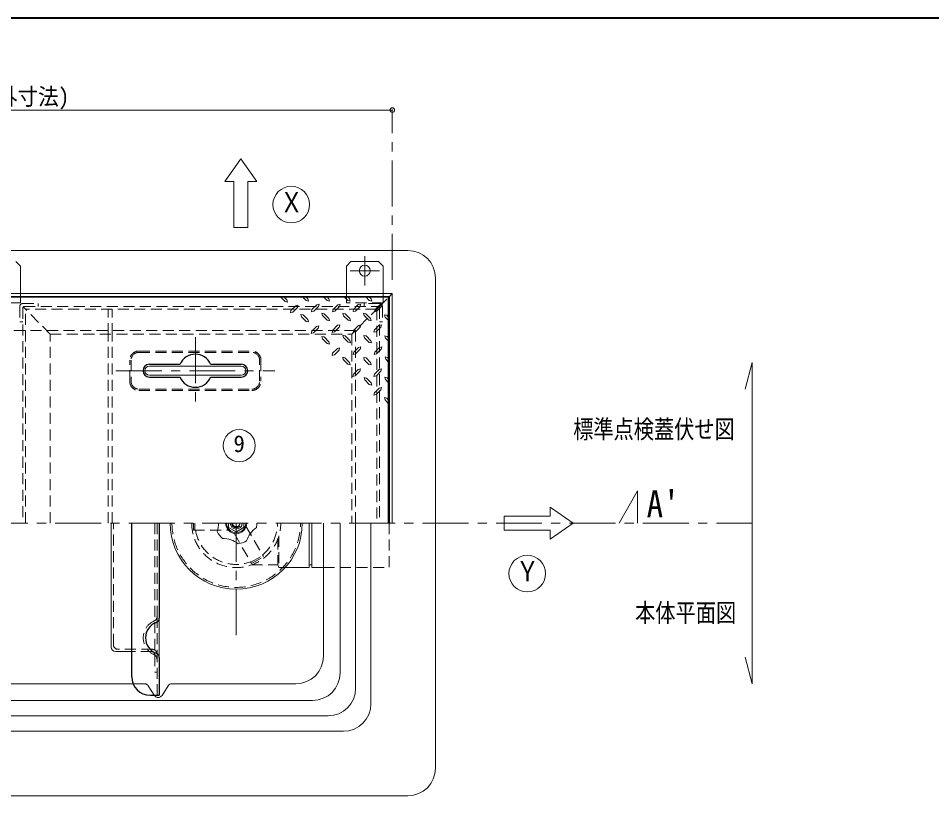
# Model space of a CAD drawing. Units: millimetres at full size, sheet at 1:10; details may follow other scales. Extents: x -2123 to 1927, y -1396 to 1414.
# Drawn here: x -1133 to -139, y 567 to 1414 of the extents above; entities that cross this region are included whole.
import ezdxf
from ezdxf.enums import TextEntityAlignment as Align

# ---------------------------------------------------------------- set-up
doc = ezdxf.new("R2010")
doc.units = ezdxf.units.MM
doc.header["$LTSCALE"] = 10
doc.header["$PDMODE"] = 32
doc.header["$PDSIZE"] = 5
doc.linetypes.add('CHAIN1', pattern=[8, 5, -1, 1, -1])
doc.linetypes.add('DASHED1', pattern=[1.8, 1.2, -0.6])
doc.layers.add('0-0_ﾚｲﾔ1', color=4, linetype='Continuous', lineweight=9)
doc.styles.add('ＭＳ ゴシック', font='')
doc.styles.get('ＭＳ ゴシック').set_extended_font_data('MS Gothic')

msp = doc.modelspace()

# ---------------------------------------------------------------- linework, layer by layer
at = {"layer": '0-0_ﾚｲﾔ1', "color": 1, "lineweight": 40}
msp.add_line((1926.99, 1414.13), (-2123.01, 1414.13), dxfattribs=at)
at = {"layer": '0-0_ﾚｲﾔ1'}
for p, q in [((-1576.01, 1314.13), (-726.01, 1314.13)), ((-709.01, 1161.13), (-1593.01, 1161.13)), ((-1131.01, 1144.13), (-1136.01, 1149.13)), ((-1131.01, 1144.13), (-1131.01, 1114.13)), ((-771.01, 1149.13), (-776.01, 1144.13)), ((-776.01, 1144.13), (-776.01, 1114.13)), ((-771.01, 1149.13), (-741.01, 1149.13)), ((-736.01, 1144.13), (-741.01, 1149.13)), ((-736.01, 1144.13), (-736.01, 1114.13)), ((-679.01, 864.13), (-679.01, 1131.13)), ((-847.57, 1110.13), (-842.71, 1105.39)), ((-823.43, 1110.13), (-819.81, 1106.51)), ((-817.24, 1105.87), (-819.81, 1106.51)), ((-819.73, 1110.13), (-817.96, 1108.36)), ((-817.96, 1108.36), (-817.24, 1105.87)), ((-800.53, 1110.13), (-796.91, 1106.51)), ((-794.34, 1105.79), (-796.91, 1106.51)), ((-796.75, 1110.13), (-794.98, 1108.36)), ((-794.98, 1108.36), (-794.34, 1105.79)), ((-777.89, 1110.13), (-774.49, 1106.6)), ((-771.92, 1105.95), (-774.49, 1106.6)), ((-774.25, 1110.13), (-772.56, 1108.44)), ((-772.56, 1108.44), (-771.92, 1105.95)), ((-754.64, 1110.13), (-751.03, 1106.51)), ((-748.46, 1105.79), (-751.03, 1106.51)), ((-750.95, 1110.13), (-749.18, 1108.36)), ((-749.18, 1108.36), (-748.46, 1105.79)), ((-729.01, 1111.13), (-730.01, 1110.13)), ((-836.37, 1095.75), (-837.01, 1093.26)), ((-834.44, 1093.9), (-829.37, 1098.96)), ((-813.46, 1096.95), (-814.11, 1094.46)), ((-811.54, 1095.1), (-814.11, 1094.46)), ((-811.54, 1095.1), (-806.47, 1100.17)), ((-790.56, 1096.87), (-791.21, 1094.38)), ((-788.63, 1095.02), (-791.21, 1094.38)), ((-788.63, 1095.02), (-783.57, 1100.09)), ((-768.14, 1097.03), (-768.79, 1094.54)), ((-766.21, 1095.18), (-768.79, 1094.54)), ((-766.21, 1095.18), (-761.15, 1100.25)), ((-744.68, 1096.87), (-745.32, 1094.38)), ((-742.75, 1095.02), (-745.32, 1094.38)), ((-742.75, 1095.02), (-737.69, 1100.09)), ((-834.44, 1093.9), (-837.01, 1093.26)), ((-824.87, 1089), (-825.52, 1091.57)), ((-823.03, 1090.93), (-825.52, 1091.57)), ((-824.87, 1089), (-819.81, 1083.93)), ((-823.03, 1090.93), (-817.96, 1085.78)), ((-817.96, 1085.78), (-817.24, 1083.29)), ((-801.97, 1090.2), (-802.62, 1092.77)), ((-800.12, 1092.13), (-802.62, 1092.77)), ((-801.97, 1090.2), (-796.91, 1085.14)), ((-800.12, 1092.13), (-795.06, 1086.99)), ((-794.34, 1084.5), (-796.91, 1085.14)), ((-795.06, 1086.99), (-794.34, 1084.5)), ((-779.07, 1090.12), (-779.71, 1092.69)), ((-777.22, 1092.05), (-779.71, 1092.69)), ((-779.07, 1090.12), (-774.01, 1085.06)), ((-777.22, 1092.05), (-772.16, 1086.91)), ((-771.44, 1084.42), (-774.01, 1085.06)), ((-772.16, 1086.91), (-771.44, 1084.42)), ((-756.65, 1090.28), (-757.29, 1092.85)), ((-754.8, 1092.21), (-757.29, 1092.85)), ((-756.65, 1090.28), (-751.59, 1085.22)), ((-754.8, 1092.21), (-749.74, 1087.07)), ((-749.02, 1084.58), (-751.59, 1085.22)), ((-749.74, 1087.07), (-749.02, 1084.58)), ((-732.06, 1090.52), (-734.63, 1091.17)), ((-733.91, 1088.6), (-734.63, 1091.17)), ((-733.91, 1088.6), (-730.01, 1084.7)), ((-732.06, 1090.52), (-730.01, 1088.18)), ((-817.24, 1083.29), (-819.81, 1083.93)), ((-811.78, 1071.4), (-806.71, 1076.46)), ((-790.8, 1074.45), (-791.45, 1071.96)), ((-788.87, 1072.6), (-783.81, 1077.67)), ((-765.97, 1072.52), (-760.91, 1077.59)), ((-745.48, 1074.53), (-746.12, 1072.04)), ((-743.55, 1072.68), (-738.49, 1077.75)), ((-813.71, 1073.25), (-814.35, 1070.76)), ((-811.78, 1071.4), (-814.35, 1070.76)), ((-802.13, 1064.97), (-802.78, 1067.54)), ((-800.29, 1066.9), (-802.78, 1067.54)), ((-802.13, 1064.97), (-797.07, 1059.91)), ((-800.29, 1066.9), (-795.22, 1061.76)), ((-788.87, 1072.6), (-791.45, 1071.96)), ((-779.23, 1066.18), (-779.87, 1068.75)), ((-777.38, 1068.1), (-779.87, 1068.75)), ((-779.23, 1066.18), (-774.17, 1061.11)), ((-777.38, 1068.1), (-772.32, 1062.96)), ((-767.9, 1074.37), (-768.54, 1071.88)), ((-765.97, 1072.52), (-768.54, 1071.88)), ((-756.33, 1066.1), (-756.97, 1068.67)), ((-754.48, 1068.02), (-756.97, 1068.67)), ((-756.33, 1066.1), (-751.27, 1061.03)), ((-754.48, 1068.02), (-749.42, 1062.88)), ((-743.55, 1072.68), (-746.12, 1072.04)), ((-731.58, 1067.54), (-734.15, 1068.18)), ((-733.43, 1065.61), (-734.15, 1068.18)), ((-733.43, 1065.61), (-730.01, 1062.2)), ((-731.58, 1067.54), (-730.01, 1065.97)), ((-794.5, 1059.26), (-797.07, 1059.91)), ((-795.22, 1061.76), (-794.5, 1059.26)), ((-771.6, 1060.47), (-774.17, 1061.11)), ((-772.32, 1062.96), (-771.6, 1060.47)), ((-748.7, 1060.39), (-751.27, 1061.03)), ((-749.42, 1062.88), (-748.7, 1060.39)), ((-790.96, 1049.22), (-791.61, 1046.73)), ((-789.04, 1047.37), (-791.61, 1046.73)), ((-789.04, 1047.37), (-783.97, 1052.43)), ((-779.39, 1042.23), (-780.04, 1044.8)), ((-777.54, 1044.16), (-780.04, 1044.8)), ((-768.06, 1050.43), (-768.71, 1047.93)), ((-766.13, 1048.58), (-768.71, 1047.93)), ((-766.13, 1048.58), (-761.07, 1053.64)), ((-756.49, 1042.15), (-757.13, 1044.72)), ((-754.64, 1044.08), (-757.13, 1044.72)), ((-745.16, 1050.35), (-745.8, 1047.85)), ((-743.23, 1048.5), (-745.8, 1047.85)), ((-743.23, 1048.5), (-738.17, 1053.56)), ((-731.26, 1044.72), (-733.83, 1045.36)), ((-733.19, 1042.79), (-733.83, 1045.36)), ((-731.26, 1044.72), (-730.01, 1043.47)), ((-779.39, 1042.23), (-774.33, 1037.17)), ((-777.54, 1044.16), (-772.48, 1039.01)), ((-771.76, 1036.52), (-774.33, 1037.17)), ((-772.48, 1039.01), (-771.76, 1036.52)), ((-756.49, 1042.15), (-751.43, 1037.09)), ((-754.64, 1044.08), (-749.58, 1038.93)), ((-748.86, 1036.44), (-751.43, 1037.09)), ((-749.58, 1038.93), (-748.86, 1036.44)), ((-733.19, 1042.79), (-730.01, 1039.62)), ((-768.22, 1026.48), (-768.87, 1023.99)), ((-766.29, 1024.63), (-761.23, 1029.69)), ((-745.32, 1026.4), (-745.96, 1023.91)), ((-743.39, 1024.55), (-738.33, 1029.61)), ((-766.29, 1024.63), (-768.87, 1023.99)), ((-754.24, 1022.14), (-756.81, 1022.78)), ((-756.09, 1020.21), (-756.81, 1022.78)), ((-756.09, 1020.21), (-751.03, 1015.23)), ((-754.24, 1022.14), (-749.18, 1017.08)), ((-748.46, 1014.51), (-751.03, 1015.23)), ((-749.18, 1017.08), (-748.46, 1014.51)), ((-743.39, 1024.55), (-745.96, 1023.91)), ((-731.66, 1022.46), (-734.23, 1023.1)), ((-733.51, 1020.53), (-734.23, 1023.1)), ((-733.51, 1020.53), (-730.01, 1016.9)), ((-731.66, 1022.46), (-730.01, 1020.81)), ((-745.4, 1005.99), (-746.04, 1003.42)), ((-745.4, 1005.99), (-740.34, 1011.05)), ((-743.47, 1004.14), (-738.49, 1009.2)), ((-743.47, 1004.14), (-746.04, 1003.42)), ((-732.06, 1000.2), (-734.63, 1000.85)), ((-733.91, 998.27), (-734.63, 1000.85)), ((-733.91, 998.27), (-730.01, 994.22)), ((-732.06, 1000.2), (-730.01, 998.15)), ((-1032.26, 729.13), (-1032.26, 864.13)), ((-816.51, 864.13), (-816.51, 815.63)), ((-813.51, 864.13), (-813.51, 815.63)), ((-782.8, 700.92), (-782.8, 864.13)), ((-749.22, 667.34), (-749.22, 864.13)), ((-816.51, 818.63), (-813.51, 818.63)), ((-816.51, 815.63), (-842.8, 815.63)), ((-813.51, 815.63), (-801.01, 815.63)), ((-979.76, 717.77), (-979.76, 760.49)), ((-1027.26, 724.13), (-1009.76, 724.13)), ((-812.8, 670.92), (-1489.22, 670.92)), ((-779.22, 637.34), (-1522.8, 637.34))]:
    msp.add_line(p, q, dxfattribs=at)
at = {"layer": '0-0_ﾚｲﾔ1', "linetype": 'CHAIN1'}
for p, q in [((-726.01, 1129.13), (-726.01, 1314.13)), ((-756.01, 1155.13), (-756.01, 1123.13)), ((-772.01, 1139.13), (-740.01, 1139.13)), ((-940.51, 1066.63), (-940.51, 993.63)), ((-1027.01, 1030.13), (-854.01, 1030.13)), ((-1973.01, 864.13), (-334.01, 864.13)), ((-896.01, 742.13), (-896.01, 864.13))]:
    msp.add_line(p, q, dxfattribs=at)
at = {"layer": '0-0_ﾚｲﾔ1', "color": 7, "lineweight": 18}
for p, q in [((-891.01, 1261.13), (-908.51, 1236.13)), ((-891.01, 1261.13), (-873.51, 1236.13)), ((-883.51, 1186.13), (-883.51, 1236.13)), ((-873.51, 1236.13), (-883.51, 1236.13)), ((-883.51, 1186.13), (-898.51, 1186.13)), ((-726.01, 1114.13), (-1576.01, 1114.13)), ((-729.01, 1111.13), (-1573.01, 1111.13)), ((-729.01, 1111.13), (-726.01, 1114.13)), ((-729.01, 1111.13), (-729.01, 864.13)), ((-726.01, 1114.13), (-726.01, 864.13)), ((-990.51, 1035.13), (-890.51, 1035.13)), ((-334.01, 1039.13), (-341.78, 1010.15)), ((-334.01, 1039.13), (-334.01, 689.13)), ((-990.51, 1025.13), (-890.51, 1025.13)), ((-529.01, 864.13), (-554.01, 881.63)), ((-604.01, 856.63), (-604.01, 871.63)), ((-801.01, 719.13), (-801.01, 864.13)), ((-679.01, 597.13), (-679.01, 864.13)), ((-604.01, 856.63), (-554.01, 856.63)), ((-529.01, 864.13), (-554.01, 846.63)), ((-554.01, 846.63), (-554.01, 856.63)), ((-334.01, 689.13), (-341.78, 718.11)), ((-1293.72, 689.13), (-1008.3, 689.13)), ((-970.24, 686.8), (-976.79, 676.46)), ((-966.01, 689.13), (-831.01, 689.13)), ((-985.35, 676.63), (-985.24, 676.46)), ((-1593.01, 567.13), (-709.01, 567.13))]:
    msp.add_line(p, q, dxfattribs=at)
at = {"layer": '0-0_ﾚｲﾔ1', "color": 5, "lineweight": 25}
for p, q in [((-730.01, 1110.13), (-1572.01, 1110.13)), ((-730.01, 864.13), (-730.01, 1110.13)), ((-990.51, 1037.13), (-957.1, 1037.13)), ((-923.93, 1037.13), (-890.51, 1037.13)), ((-990.51, 1023.13), (-957.1, 1023.13)), ((-923.93, 1023.13), (-890.51, 1023.13)), ((-1009.76, 696.63), (-1009.76, 864.13)), ((-979.76, 864.13), (-979.76, 760.49)), ((-979.76, 717.77), (-979.76, 676.63)), ((-989.76, 676.63), (-979.76, 676.63))]:
    msp.add_line(p, q, dxfattribs=at)
at = {"layer": '0-0_ﾚｲﾔ1', "linetype": 'DASHED1'}
for p, q in [((-1131.01, 1114.13), (-1131.01, 1104.13)), ((-776.01, 1114.13), (-776.01, 1104.13)), ((-740.48, 1099.66), (-730.01, 1110.13)), ((-736.01, 1114.13), (-736.01, 1104.13)), ((-1131.01, 1104.13), (-1171.01, 1104.13)), ((-1131.71, 1100.13), (-1131.71, 1083.33)), ((-1128.51, 1103.33), (-1111.71, 1103.33)), ((-743.01, 1097.13), (-1125.51, 1097.13)), ((-1125.51, 864.13), (-1125.51, 1097.13)), ((-1111.71, 1103.33), (-1111.71, 1100.13)), ((-1035.51, 1070.13), (-1035.51, 1097.13)), ((-1031.01, 1070.13), (-1031.01, 1097.13)), ((-736.01, 1104.13), (-776.01, 1104.13)), ((-756.81, 1103.33), (-756.81, 1100.13)), ((-740.01, 1103.33), (-756.81, 1103.33)), ((-743.01, 1097.13), (-743.01, 864.13)), ((-736.81, 1100.13), (-736.81, 1083.33)), ((-1128.51, 1083.33), (-1131.71, 1083.33)), ((-740.01, 1083.33), (-736.81, 1083.33)), ((-766.01, 1074.13), (-1536.01, 1074.13)), ((-766.01, 864.13), (-766.01, 1074.13)), ((-1029.76, 731.63), (-1029.76, 864.13)), ((-984.76, 864.13), (-984.76, 701.63)), ((-942.51, 856.63), (-942.51, 864.13)), ((-942.51, 856.63), (-904.26, 856.63)), ((-941.01, 856.63), (-941.01, 864.13)), ((-904.26, 864.13), (-904.26, 856.63)), ((-896.01, 854.6), (-904.26, 859.37)), ((-885.39, 860.74), (-898.38, 853.24)), ((-887.76, 864.13), (-887.76, 859.37)), ((-885.39, 860.74), (-866.27, 827.61)), ((-729.51, 864.13), (-729.51, 815.63)), ((-898.38, 853.24), (-879.26, 820.11)), ((-850.51, 847.34), (-850.51, 818.63)), ((-849.51, 850.35), (-849.51, 815.63)), ((-880.01, 821.41), (-867.02, 828.91)), ((-879.26, 820.11), (-866.27, 827.61)), ((-879.22, 818.63), (-850.51, 818.63)), ((-850.51, 818.63), (-849.51, 815.63)), ((-842.8, 815.63), (-849.51, 815.63)), ((-801.01, 815.63), (-729.51, 815.63)), ((-982.26, 762.18), (-982.26, 716.08)), ((-987.26, 726.63), (-1024.76, 726.63)), ((-987.76, 724.13), (-1009.76, 724.13)), ((-982.26, 701.63), (-984.76, 701.63)), ((-1008.3, 689.13), (-996.01, 689.13)), ((-991.79, 686.8), (-985.35, 676.63))]:
    msp.add_line(p, q, dxfattribs=at)
at = {"layer": '0-0_ﾚｲﾔ1', "color": 7, "linetype": 'DASHED1', "lineweight": 18}
for p, q in [((-1128.51, 1098.53), (-1128.51, 864.13)), ((-1098.51, 1070.13), (-1128.04, 1099.66)), ((-1126.91, 1100.13), (-741.61, 1100.13)), ((-740.48, 1099.66), (-770.01, 1070.13)), ((-740.01, 1098.53), (-740.01, 864.13)), ((-1098.51, 1070.13), (-770.01, 1070.13)), ((-1098.51, 864.13), (-1098.51, 1070.13)), ((-1035.51, 864.13), (-1035.51, 1070.13)), ((-1031.01, 864.13), (-1031.01, 1070.13)), ((-770.01, 1070.13), (-770.01, 864.13)), ((-1002.01, 1051.63), (-879.01, 1051.63)), ((-1002.01, 1050.13), (-879.01, 1050.13)), ((-1012.01, 1018.63), (-1012.01, 1041.63)), ((-1010.51, 1041.63), (-1010.51, 1018.63)), ((-870.51, 1018.63), (-870.51, 1041.63)), ((-869.01, 1041.63), (-869.01, 1018.63)), ((-1002.01, 1010.13), (-879.01, 1010.13)), ((-1002.01, 1008.63), (-879.01, 1008.63)), ((-982.26, 864.13), (-982.26, 762.18)), ((-982.26, 676.63), (-982.26, 716.08))]:
    msp.add_line(p, q, dxfattribs=at)
at = {"layer": '0-0_ﾚｲﾔ1', "color": 3, "lineweight": 18}
for p, q in [((-766.01, 684.13), (-766.01, 864.13)), ((-796.01, 654.13), (-1506.01, 654.13))]:
    msp.add_line(p, q, dxfattribs=at)
at = {"layer": '0-0_ﾚｲﾔ1', "color": 7, "lineweight": 18}
for points in [[(-898.51, 1186.13), (-898.51, 1236.13), (-908.51, 1236.13)], [(-604.01, 871.63), (-554.01, 871.63), (-554.01, 881.63)]]:
    msp.add_lwpolyline(points, dxfattribs=at)
at = {"layer": '0-0_ﾚｲﾔ1'}
for points in [[(-843.76, 1110.13), (-840.87, 1107.24), (-840.14, 1104.67), (-842.71, 1105.39)], [(-836.37, 1095.75), (-831.22, 1100.89), (-828.73, 1101.53), (-829.37, 1098.96)], [(-813.46, 1096.95), (-808.32, 1102.1), (-805.83, 1102.74), (-806.47, 1100.17)], [(-790.56, 1096.87), (-785.42, 1102.01), (-782.93, 1102.66), (-783.57, 1100.09)], [(-768.14, 1097.03), (-763, 1102.18), (-760.51, 1102.82), (-761.15, 1100.25)], [(-744.68, 1096.87), (-739.54, 1102.01), (-737.04, 1102.66), (-737.69, 1100.09)], [(-813.71, 1073.25), (-808.56, 1078.39), (-806.07, 1079.03), (-806.71, 1076.46)], [(-790.8, 1074.45), (-785.66, 1079.6), (-783.17, 1080.24), (-783.81, 1077.67)], [(-767.9, 1074.37), (-762.76, 1079.51), (-760.27, 1080.16), (-760.91, 1077.59)], [(-745.48, 1074.53), (-740.34, 1079.68), (-737.85, 1080.32), (-738.49, 1077.75)], [(-790.96, 1049.22), (-785.82, 1054.36), (-783.33, 1055.01), (-783.97, 1052.43)], [(-768.06, 1050.43), (-762.92, 1055.57), (-760.43, 1056.21), (-761.07, 1053.64)], [(-745.16, 1050.35), (-740.02, 1055.49), (-737.53, 1056.13), (-738.17, 1053.56)], [(-768.22, 1026.48), (-763.08, 1031.62), (-760.59, 1032.26), (-761.23, 1029.69)], [(-745.32, 1026.4), (-740.18, 1031.54), (-737.69, 1032.18), (-738.33, 1029.61)], [(-740.34, 1011.05), (-737.77, 1011.77), (-738.49, 1009.2)]]:
    msp.add_lwpolyline(points, dxfattribs=at)
at = {"layer": '0-0_ﾚｲﾔ1', "linetype": 'CHAIN1'}
msp.add_lwpolyline([(-479.01, 864.13), (-459.01, 899.13), (-459.01, 864.13)], dxfattribs=at)
at = {"layer": '0-0_ﾚｲﾔ1', "color": 7, "lineweight": 18}
for centre, radius in [((-836.01, 1211.13), 20), ((-892.75, 948.5), 17.5), ((-579.01, 809.13), 20)]:
    msp.add_circle(centre, radius, dxfattribs=at)
at = {"layer": '0-0_ﾚｲﾔ1'}
msp.add_circle((-756.01, 1139.13), 6, dxfattribs=at)
for centre, radius, start, end in [((-709.01, 1131.13), 30, 0, 90), ((-1027.26, 729.13), 5, 180, 270), ((-812.8, 700.92), 30, 270, 0), ((-779.22, 667.34), 30, 270, 0)]:
    msp.add_arc(centre, radius, start, end, dxfattribs=at)
at = {"layer": '0-0_ﾚｲﾔ1', "linetype": 'DASHED1'}
for centre, radius, start, end in [((-1128.51, 1100.13), 3.2, 90, 180), ((-740.01, 1100.13), 3.2, 0, 90), ((-896.01, 864.13), 70, 180, 0), ((-896.01, 864.13), 48.5, 180, 0), ((-896.01, 864.13), 45, 189.59407, 290.40593), ((-896.01, 864.13), 5, 180, 0), ((-896.01, 864.13), 4, 180, 0), ((-896.01, 864.13), 45, 309.59407, 0), ((-1024.76, 731.63), 5, 180, 270), ((-987.26, 721.63), 5, 0, 90), ((-987.76, 721.13), 3, 0, 90), ((-996.01, 684.13), 5, 32.33353, 90)]:
    msp.add_arc(centre, radius, start, end, dxfattribs=at)
at = {"layer": '0-0_ﾚｲﾔ1', "color": 7, "linetype": 'DASHED1', "lineweight": 18}
for centre, radius, start, end in [((-1126.91, 1098.53), 1.6, 90, 180), ((-741.61, 1098.53), 1.6, 0, 90), ((-1002.01, 1041.63), 10, 90, 180), ((-1002.01, 1041.63), 8.5, 90, 180), ((-879.01, 1041.63), 10, 0, 90), ((-879.01, 1041.63), 8.5, 0, 90), ((-1002.01, 1018.63), 10, 180, 270), ((-1002.01, 1018.63), 8.5, 180, 270), ((-879.01, 1018.63), 10, 270, 0), ((-879.01, 1018.63), 8.5, 270, 0), ((-977.05, 739.13), 20.21, 113.88854, 246.11146), ((-987.26, 762.18), 5, 293.88854, 0), ((-987.26, 716.08), 5, 0, 66.11146)]:
    msp.add_arc(centre, radius, start, end, dxfattribs=at)
at = {"layer": '0-0_ﾚｲﾔ1', "color": 5, "lineweight": 25}
for centre, radius, start, end in [((-940.51, 1030.13), 18, 22.88538, 157.11462), ((-990.51, 1030.13), 7, 90, 270), ((-890.51, 1030.13), 7, 270, 90), ((-940.51, 1030.13), 18, 202.88538, 337.11462), ((-984.76, 760.49), 5, 289.84334, 0), ((-977.05, 739.13), 17.71, 109.84334, 250.15666), ((-984.76, 717.77), 5, 0, 70.15666), ((-989.76, 696.63), 20, 180, 270)]:
    msp.add_arc(centre, radius, start, end, dxfattribs=at)
at = {"layer": '0-0_ﾚｲﾔ1', "color": 7, "lineweight": 18}
for centre, radius, start, end in [((-990.51, 1030.13), 5, 90, 270), ((-890.51, 1030.13), 5, 270, 90), ((-896.01, 864.13), 72, 180, 0), ((-942.88, 864.13), 27.75, 341.07536, 0), ((-896.01, 864.13), 11.5, 180, 0), ((-896.01, 864.13), 10.5, 180, 0), ((-896.01, 864.13), 6.5, 180, 0), ((-858.09, 836.58), 27.75, 125.07536, 162.92464), ((-896.01, 864.13), 22.5, 347.57818, 360), ((-896.01, 864.13), 22.5, 203.57818, 228.42182), ((-910.5, 819.55), 27.75, 53.07536, 90.92464), ((-896.01, 864.13), 22.5, 275.57818, 300.42182), ((-831.01, 719.13), 30, 270, 0), ((-966.01, 684.13), 5, 90, 147.66647), ((-981.01, 679.13), 5, 212.33353, 327.66647), ((-709.01, 597.13), 30, 270, 0)]:
    msp.add_arc(centre, radius, start, end, dxfattribs=at)
at = {"layer": '0-0_ﾚｲﾔ1', "color": 3, "lineweight": 18}
msp.add_arc((-796.01, 684.13), 30, 270, 0, dxfattribs=at)
at = {"layer": '0-0_ﾚｲﾔ1', "color": 1}
msp.add_point((-726.01, 1314.13), dxfattribs=at)

# ---------------------------------------------------------------- texts
at = {"layer": '0-0_ﾚｲﾔ1', "color": 7, "style": 'ＭＳ ゴシック'}
for s, height, width, p in [('850(枠外寸法)', 18.33, 0.9, (-1224.14, 1314.13)), ('Ｘ', 21.99, 0.85, (-848.51, 1196.13)), ('標準点検蓋伏せ図', 20.16, 0.8, (-529.01, 950.38)), ("A'", 29.33, 0.9, (-449.01, 861.63)), ('Ｙ', 21.99, 0.85, (-591.51, 794.13)), ('本体平面図', 20.16, 0.8, (-461.51, 750.38))]:
    msp.add_text(s, height=height, dxfattribs=dict(at, width=width)).set_placement(p, align=Align.BOTTOM_LEFT)
msp.add_text('9', height=18.33, dxfattribs=at).set_placement((-899, 936), align=Align.BOTTOM_LEFT)

doc.saveas('drawing.dxf')
